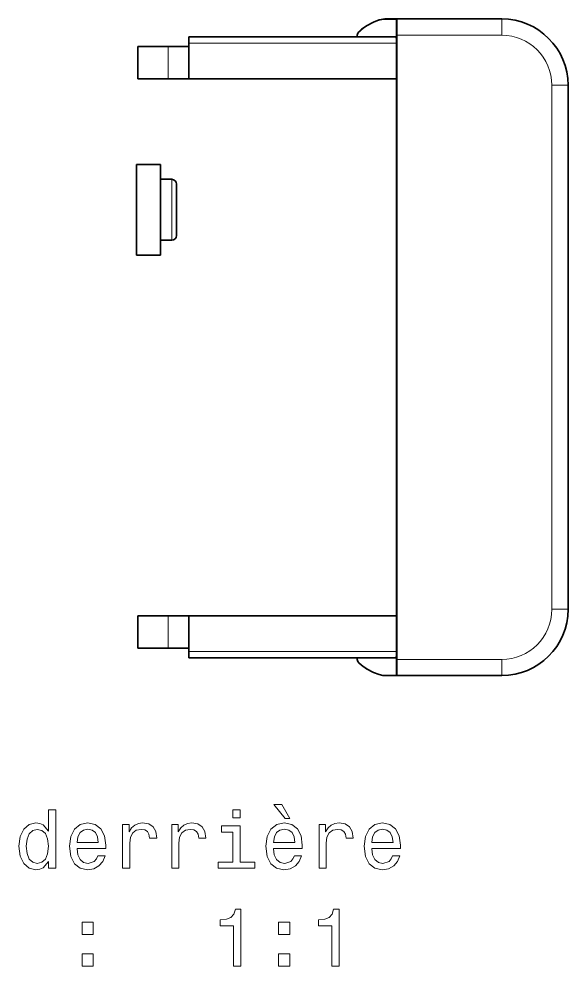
# Model space of a CAD drawing. Extents: x 415 to 970, y 249 to 591.
# Drawn here: x 935.9 to 969.8, y 382.2 to 440.8 of the extents above; entities that cross this region are included whole.
import ezdxf

# ---------------------------------------------------------------- set-up
doc = ezdxf.new("R2010")
doc.units = 0

msp = doc.modelspace()

# ---------------------------------------------------------------- linework, layer by layer
at = {"color": 7, "lineweight": 13, "ltscale": 0.01866}
for p, q in [((959.246, 440.77), (958.5, 440.77)), ((959.246, 400.23), (958.5, 400.23))]:
    msp.add_line(p, q, dxfattribs=at)
at = {"color": 7, "lineweight": 35, "ltscale": 0.018846}
for p, q in [((959.276, 440.8), (958.522, 440.8)), ((959.276, 400.2), (958.522, 400.2))]:
    msp.add_line(p, q, dxfattribs=at)
at = {"color": 7, "lineweight": 35, "ltscale": 0.02425}
for p, q in [((959.246, 440.77), (959.246, 439.8)), ((959.246, 401.2), (959.246, 400.23))]:
    msp.add_line(p, q, dxfattribs=at)
at = {"color": 7, "lineweight": 35, "ltscale": 0.161751}
for p, q in [((959.276, 440.8), (965.746, 440.8)), ((959.276, 400.2), (965.746, 400.2))]:
    msp.add_line(p, q, dxfattribs=at)
at = {"color": 7, "lineweight": 13, "ltscale": 0.025}
for p, q in [((959.276, 440.8), (959.276, 439.8)), ((965.746, 439.8), (965.746, 440.8)), ((968.846, 436.7), (969.846, 436.7)), ((968.846, 404.3), (969.846, 404.3)), ((959.276, 401.2), (959.276, 400.2)), ((965.746, 401.2), (965.746, 400.2))]:
    msp.add_line(p, q, dxfattribs=at)
at = {"color": 7, "lineweight": 13, "ltscale": 0.000601196}
for p, q in [((956.816, 439.8), (956.84, 439.8)), ((956.816, 401.2), (956.84, 401.2))]:
    msp.add_line(p, q, dxfattribs=at)
at = {"color": 7, "lineweight": 35, "ltscale": 0.002499}
for p, q in [((956.816, 439.8), (956.816, 439.7)), ((956.816, 401.3), (956.816, 401.2))]:
    msp.add_line(p, q, dxfattribs=at)
at = {"color": 7, "lineweight": 13, "ltscale": 0.002499}
for p, q in [((956.84, 439.8), (956.84, 439.7)), ((956.84, 401.3), (956.84, 401.2))]:
    msp.add_line(p, q, dxfattribs=at)
at = {"color": 7, "lineweight": 35}
for p, q in [((959.246, 401.2), (959.246, 439.8)), ((969.846, 404.3), (969.846, 436.7))]:
    msp.add_line(p, q, dxfattribs=at)
at = {"color": 7, "lineweight": 13, "ltscale": 0.000749207}
for p, q in [((959.276, 439.8), (959.246, 439.8)), ((959.276, 401.2), (959.246, 401.2))]:
    msp.add_line(p, q, dxfattribs=at)
at = {"color": 7, "lineweight": 13}
for p, q in [((959.276, 401.2), (959.276, 439.8)), ((968.846, 404.3), (968.846, 436.7))]:
    msp.add_line(p, q, dxfattribs=at)
at = {"color": 7, "lineweight": 13, "ltscale": 0.161751}
for p, q in [((959.276, 439.8), (965.746, 439.8)), ((959.276, 401.2), (965.746, 401.2))]:
    msp.add_line(p, q, dxfattribs=at)
at = {"color": 7, "lineweight": 35, "ltscale": 0.320201}
for p, q in [((946.396, 439.7), (959.204, 439.7)), ((946.396, 401.3), (959.204, 401.3))]:
    msp.add_line(p, q, dxfattribs=at)
at = {"color": 7, "lineweight": 35, "ltscale": 0.010001}
for p, q in [((946.396, 439.7), (946.396, 439.3)), ((946.396, 401.7), (946.396, 401.3))]:
    msp.add_line(p, q, dxfattribs=at)
at = {"color": 7, "lineweight": 13, "ltscale": 0.321208}
for p, q in [((946.396, 439.3), (959.244, 439.3)), ((946.396, 401.7), (959.244, 401.7))]:
    msp.add_line(p, q, dxfattribs=at)
at = {"color": 7, "lineweight": 35, "ltscale": 0.055}
for p, q in [((946.396, 439.3), (946.396, 437.1)), ((959.244, 437.1), (959.244, 439.3)), ((946.396, 401.7), (946.396, 403.9)), ((959.244, 401.7), (959.244, 403.9))]:
    msp.add_line(p, q, dxfattribs=at)
at = {"color": 7, "lineweight": 35, "ltscale": 0.05}
for p, q in [((943.246, 437.1), (943.246, 439.1)), ((943.246, 401.9), (943.246, 403.9))]:
    msp.add_line(p, q, dxfattribs=at)
at = {"color": 7, "lineweight": 35, "ltscale": 0.047249}
for p, q in [((943.246, 439.1), (945.136, 439.1)), ((943.246, 437.1), (945.136, 437.1)), ((943.246, 403.9), (945.136, 403.9)), ((943.246, 401.9), (945.136, 401.9))]:
    msp.add_line(p, q, dxfattribs=at)
at = {"color": 7, "lineweight": 35, "ltscale": 0.0315}
for p, q in [((945.136, 439.1), (946.396, 439.1)), ((945.136, 437.1), (946.396, 437.1)), ((945.136, 403.9), (946.396, 403.9)), ((945.136, 401.9), (946.396, 401.9))]:
    msp.add_line(p, q, dxfattribs=at)
at = {"color": 7, "lineweight": 13, "ltscale": 0.05}
for p, q in [((945.136, 439.1), (945.136, 437.1)), ((945.136, 403.9), (945.136, 401.9))]:
    msp.add_line(p, q, dxfattribs=at)
at = {"color": 7, "lineweight": 35, "ltscale": 0.321208}
for p, q in [((946.396, 437.1), (959.244, 437.1)), ((946.396, 403.9), (959.244, 403.9))]:
    msp.add_line(p, q, dxfattribs=at)
at = {"color": 7, "lineweight": 35, "ltscale": 4.27246e-05}
for p, q in [((959.244, 437.1), (959.246, 437.1)), ((959.244, 403.9), (959.246, 403.9))]:
    msp.add_line(p, q, dxfattribs=at)
at = {"color": 7, "lineweight": 35, "ltscale": 0.139999}
for p, q in [((943.161, 431.8), (943.161, 426.2)), ((944.648, 431.8), (944.648, 426.2))]:
    msp.add_line(p, q, dxfattribs=at)
at = {"color": 7, "lineweight": 35, "ltscale": 0.037163}
for p, q in [((944.648, 431.8), (943.161, 431.8)), ((944.648, 426.2), (943.161, 426.2))]:
    msp.add_line(p, q, dxfattribs=at)
at = {"color": 7, "lineweight": 35, "ltscale": 0.017499}
for p, q in [((945.348, 430.885), (944.648, 430.885)), ((945.348, 427.115), (944.648, 427.115))]:
    msp.add_line(p, q, dxfattribs=at)
at = {"color": 7, "lineweight": 13, "ltscale": 0.09425}
msp.add_line((945.348, 427.115), (945.348, 430.885), dxfattribs=at)
at = {"color": 7, "lineweight": 35, "ltscale": 0.07925}
msp.add_line((945.648, 427.415), (945.648, 430.585), dxfattribs=at)
at = {"color": 7, "lineweight": 35}
for points in [[(956.816, 439.8), (956.846, 439.917), (956.911, 440.011), (957.073, 440.16), (957.379, 440.369), (957.822, 440.605), (958.164, 440.738), (958.407, 440.792), (958.522, 440.8)], [(959.204, 439.7), (959.208, 439.699), (959.215, 439.694), (959.221, 439.682), (959.231, 439.645), (959.24, 439.55), (959.244, 439.3)], [(959.204, 401.3), (959.208, 401.301), (959.215, 401.306), (959.221, 401.318), (959.231, 401.355), (959.24, 401.45), (959.244, 401.7)], [(956.816, 401.2), (956.846, 401.083), (956.911, 400.989), (957.073, 400.84), (957.379, 400.631), (957.822, 400.395), (958.164, 400.262), (958.407, 400.208), (958.522, 400.2)]]:
    msp.add_lwpolyline(points, dxfattribs=at)
at = {"color": 7, "lineweight": 13}
for points in [[(956.84, 439.8), (956.848, 439.855), (956.898, 439.955), (956.946, 440.013), (957.057, 440.116), (957.175, 440.206), (957.42, 440.365), (957.789, 440.563), (958.155, 440.709), (958.331, 440.753), (958.5, 440.77)], [(958.5, 400.23), (958.339, 400.245), (958.17, 400.286), (957.822, 400.421), (957.469, 400.606), (957.225, 400.759), (957.107, 400.845), (956.94, 400.993), (956.879, 401.073), (956.857, 401.118), (956.84, 401.2)]]:
    msp.add_lwpolyline(points, dxfattribs=at)
for points in [[(937.735, 388.71), (937.735, 388.292), (938.179, 388.292), (938.179, 391.913), (937.74, 391.913), (937.74, 390.586), (937.402, 390.97), (937.195, 391.06), (936.958, 391.096), (936.529, 390.995), (936.197, 390.712), (935.98, 390.258), (935.904, 389.648), (935.98, 389.038), (936.197, 388.579), (936.529, 388.292), (936.958, 388.196), (937.195, 388.231), (937.407, 388.322)], [(949.586, 391.913), (949.117, 391.913), (949.117, 391.408), (949.586, 391.408)], [(952.653, 391.368), (952.148, 392.225), (951.654, 392.225), (952.355, 391.368)], [(937.034, 390.697), (937.326, 390.627), (937.548, 390.43), (937.679, 390.102), (937.73, 389.648), (937.679, 389.189), (937.548, 388.861), (937.326, 388.66), (937.034, 388.594), (936.756, 388.66), (936.545, 388.861), (936.403, 389.194), (936.358, 389.648), (936.403, 390.097), (936.545, 390.425), (936.756, 390.627)], [(939.495, 389.517), (941.27, 389.517), (941.275, 389.724), (941.194, 390.304), (940.973, 390.738), (940.62, 391), (940.151, 391.096), (939.692, 390.995), (939.339, 390.712), (939.112, 390.253), (939.031, 389.648), (939.107, 389.028), (939.333, 388.574), (939.681, 388.292), (940.135, 388.196), (940.529, 388.261), (940.852, 388.433), (941.089, 388.705), (941.225, 389.068), (940.786, 389.068), (940.695, 388.867), (940.564, 388.715), (940.191, 388.594), (939.903, 388.65), (939.687, 388.826), (939.545, 389.114), (939.495, 389.502)], [(939.495, 389.89), (939.55, 390.238), (939.687, 390.495), (939.893, 390.652), (940.166, 390.707), (940.433, 390.652), (940.64, 390.495), (940.766, 390.238), (940.811, 389.89)], [(942.309, 388.292), (942.753, 388.292), (942.753, 389.84), (942.798, 390.213), (942.934, 390.48), (943.156, 390.642), (943.454, 390.697), (943.676, 390.662), (943.842, 390.561), (943.943, 390.39), (943.978, 390.158), (944.427, 390.158), (944.367, 390.566), (944.2, 390.859), (943.923, 391.035), (943.545, 391.096), (943.287, 391.055), (943.065, 390.954), (942.869, 390.783), (942.712, 390.551), (942.712, 391), (942.309, 391)], [(945.345, 388.292), (945.789, 388.292), (945.789, 389.84), (945.834, 390.213), (945.97, 390.48), (946.192, 390.642), (946.49, 390.697), (946.712, 390.662), (946.878, 390.561), (946.979, 390.39), (947.014, 390.158), (947.463, 390.158), (947.403, 390.566), (947.236, 390.859), (946.959, 391.035), (946.581, 391.096), (946.323, 391.055), (946.102, 390.954), (945.905, 390.783), (945.748, 390.551), (945.748, 391), (945.345, 391)], [(949.571, 388.665), (949.571, 390.909), (948.431, 390.909), (948.431, 390.531), (949.127, 390.531), (949.127, 388.665), (948.22, 388.665), (948.22, 388.292), (950.489, 388.292), (950.489, 388.665)], [(951.639, 389.517), (953.414, 389.517), (953.419, 389.724), (953.339, 390.304), (953.117, 390.738), (952.764, 391), (952.295, 391.096), (951.836, 390.995), (951.483, 390.712), (951.256, 390.253), (951.175, 389.648), (951.251, 389.028), (951.478, 388.574), (951.826, 388.292), (952.279, 388.196), (952.673, 388.261), (952.996, 388.433), (953.233, 388.705), (953.369, 389.068), (952.93, 389.068), (952.839, 388.867), (952.708, 388.715), (952.335, 388.594), (952.047, 388.65), (951.831, 388.826), (951.689, 389.114), (951.639, 389.502)], [(951.639, 389.89), (951.694, 390.238), (951.831, 390.495), (952.037, 390.652), (952.31, 390.707), (952.577, 390.652), (952.784, 390.495), (952.91, 390.238), (952.955, 389.89)], [(954.453, 388.292), (954.897, 388.292), (954.897, 389.84), (954.942, 390.213), (955.078, 390.48), (955.3, 390.642), (955.598, 390.697), (955.82, 390.662), (955.986, 390.561), (956.087, 390.39), (956.122, 390.158), (956.571, 390.158), (956.511, 390.566), (956.344, 390.859), (956.067, 391.035), (955.689, 391.096), (955.431, 391.055), (955.21, 390.954), (955.013, 390.783), (954.857, 390.551), (954.857, 391), (954.453, 391)], [(957.711, 389.517), (959.486, 389.517), (959.491, 389.724), (959.411, 390.304), (959.189, 390.738), (958.836, 391), (958.367, 391.096), (957.908, 390.995), (957.555, 390.712), (957.328, 390.253), (957.247, 389.648), (957.323, 389.028), (957.55, 388.574), (957.898, 388.292), (958.352, 388.196), (958.745, 388.261), (959.068, 388.433), (959.305, 388.705), (959.441, 389.068), (959.002, 389.068), (958.911, 388.867), (958.78, 388.715), (958.407, 388.594), (958.12, 388.65), (957.903, 388.826), (957.761, 389.114), (957.711, 389.502)], [(957.711, 389.89), (957.766, 390.238), (957.903, 390.495), (958.109, 390.652), (958.382, 390.707), (958.649, 390.652), (958.856, 390.495), (958.982, 390.238), (959.027, 389.89)], [(949.168, 382.245), (949.627, 382.245), (949.627, 385.77), (949.284, 385.77), (949.193, 385.462), (949.011, 385.256), (948.734, 385.135), (948.351, 385.094), (948.351, 384.736), (949.168, 384.736)], [(955.24, 382.245), (955.699, 382.245), (955.699, 385.77), (955.356, 385.77), (955.265, 385.462), (955.083, 385.256), (954.806, 385.135), (954.423, 385.094), (954.423, 384.736), (955.24, 384.736)], [(939.802, 384.202), (940.498, 384.202), (940.498, 384.953), (939.802, 384.953)], [(951.947, 384.202), (952.643, 384.202), (952.643, 384.953), (951.947, 384.953)], [(939.802, 382.245), (940.498, 382.245), (940.498, 382.996), (939.802, 382.996)], [(951.947, 382.245), (952.643, 382.245), (952.643, 382.996), (951.947, 382.996)]]:
    msp.add_lwpolyline(points, close=True, dxfattribs=at)
for centre, radius, start, end in [((958.527, 440.774), 0.0273, 100.8449, 187.79761), ((959.276, 440.77), 0.03, 90, 180.00001), ((965.746, 436.7), 3.1, 0, 90), ((965.746, 404.3), 3.1, 270, 360), ((959.276, 400.23), 0.03, 180.00001, 270)]:
    msp.add_arc(centre, radius, start, end, dxfattribs=at)
at = {"color": 7, "lineweight": 35}
for centre, radius, start, end in [((965.746, 436.7), 4.1, 0, 90), ((945.348, 430.585), 0.3, 0, 90), ((945.348, 427.415), 0.3, 270, 360), ((965.746, 404.3), 4.1, 270, 360)]:
    msp.add_arc(centre, radius, start, end, dxfattribs=at)
at = {"color": 7, "lineweight": 13}
msp.add_ellipse((958.522, 400.23), major_axis=(0, -0.03), ratio=0.751208, start_param=4.712389, end_param=6.283185, dxfattribs=at)

doc.saveas('drawing.dxf')
